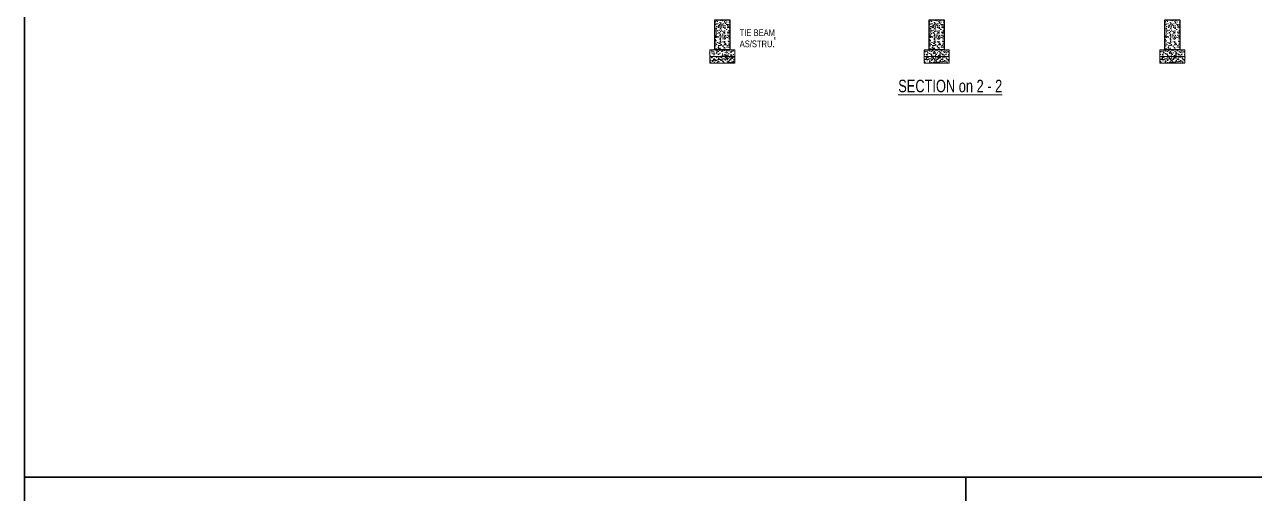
# Model space of a CAD drawing. Header units: inches. Extents: x 3365147 to 3374664, y 1380917 to 1384908.
# Drawn here: x 3372406 to 3373143, y 1382421 to 1382702 of the extents above; entities that cross this region are included whole.
import ezdxf

# ---------------------------------------------------------------- set-up
doc = ezdxf.new("R2010")
doc.units = ezdxf.units.IN
doc.header["$LTSCALE"] = 18
doc.header["$MEASUREMENT"] = 0
doc.linetypes.add('CONTINOUS', pattern=[0])
for name, color, linetype, lineweight in [('CONCRETE-00_BC', 46, 'Continuous', 25), ('CONCRETE-HATCH_BC', 43, 'Continuous', 5), ('PCC-00_BC', 1, 'Continuous', 20), ('PCC-HATCH_BC', 4, 'Continuous', 5), ('RIVER SAND-00_BC', 3, 'Continuous', 18), ('RIVER SAND-HATCH_BC', 254, 'Continuous', 5), ('TEXT-02 _BC', 3, 'CONTINOUS', 18), ('TEXT-02_ARROW_BC', 4, 'Continuous', 13), ('TITLE TEXT-01_BC', 1, 'Continuous', 20), ('WALL-00_BC', 7, 'Continuous', 30)]:
    doc.layers.add(name, color=color, linetype=linetype, lineweight=lineweight)
doc.styles.add('WD Room text', font='swisscl.ttf')

msp = doc.modelspace()

# ---------------------------------------------------------------- hatches: boundary and pattern name
at = {"layer": 'CONCRETE-HATCH_BC', "transparency": 33554687}
h = msp.add_hatch(dxfattribs=at)
h.set_pattern_fill('AR-CONC', color=256, scale=0.5, angle=180, style=0)
h.set_pattern_definition([(230, (3392828.2747, 1392659.0113), (-3.5863009, 0.31376067), [0.375, -4.125]), (175, (3392828.2747, 1392659.0113), (0.69375667, -3.76096067), [0.3, -3.3]), (280.451444, (3392827.976, 1392659.0374), (-2.89254423, -3.44719995), [0.31870096, -3.50571056]), (226.1842, (3392828.2747, 1392658.0113), (-5.33620665, 0.8275964), [0.5625, -6.1875]), (276.635635, (3392827.83, 1392658.08), (-4.6733097, -4.870593), [0.4780517, -5.2585688]), (171.184164, (3392828.2747, 1392658.011), (-4.6733097, -4.870593), [0.45, -4.95]), (201, (3392827.7747, 1392658.2613), (-2.98453526, 2.01309445), [0.375, -4.125]), (146, (3392827.7747, 1392658.2613), (-1.21657666, -3.6257502), [0.3, -3.3]), (251.451445, (3392827.526, 1392658.429), (-4.2011119, -1.61265576), [0.31870095, -3.50571056]), (217.5, (3392828.2747, 1392659.0113), (-0.06079928, -1.66446927), [0, -3.26, 0, -3.35, 0, -3.3125]), (187.5, (3392828.2747, 1392659.0113), (-1.31534769, -1.97205856), [0, -1.91, 0, -3.185, 0, -1.2625]), (147.5, (3392829.3897, 1392659.0113), (-2.66911218, 0.11277436), [0, -1.25, 0, -3.9, 0, -5.175]), (137.5, (3392829.8897, 1392659.0113), (-2.91593085, -0.5005249), [0, -1.625, 0, -2.59, 0, -3.675])])
h.paths.add_polyline_path([(3372819.76499, 1382704.58051), (3372828.76499, 1382704.58051), (3372828.76499, 1382686.58051), (3372819.76499, 1382686.58051)])
h = msp.add_hatch(dxfattribs=at)
h.set_pattern_fill('AR-CONC', color=256, scale=0.5, angle=180, style=0)
h.set_pattern_definition([(230, (3392956.802, 1392659.0113), (-3.5863009, 0.31376067), [0.375, -4.125]), (175, (3392956.802, 1392659.0113), (0.69375667, -3.76096067), [0.3, -3.3]), (280.451444, (3392956.5033, 1392659.0374), (-2.89254423, -3.44719995), [0.31870096, -3.50571056]), (226.1842, (3392956.802, 1392658.0113), (-5.33620665, 0.8275964), [0.5625, -6.1875]), (276.635635, (3392956.3575, 1392658.08), (-4.6733097, -4.870593), [0.4780517, -5.2585688]), (171.184164, (3392956.802, 1392658.011), (-4.6733097, -4.870593), [0.45, -4.95]), (201, (3392956.302, 1392658.2613), (-2.98453526, 2.01309445), [0.375, -4.125]), (146, (3392956.302, 1392658.2613), (-1.21657666, -3.6257502), [0.3, -3.3]), (251.451445, (3392956.0534, 1392658.429), (-4.2011119, -1.61265576), [0.31870095, -3.50571056]), (217.5, (3392956.8021, 1392659.0113), (-0.06079928, -1.66446927), [0, -3.26, 0, -3.35, 0, -3.3125]), (187.5, (3392956.8021, 1392659.0113), (-1.31534769, -1.97205856), [0, -1.91, 0, -3.185, 0, -1.2625]), (147.5, (3392957.9171, 1392659.0113), (-2.66911218, 0.11277436), [0, -1.25, 0, -3.9, 0, -5.175]), (137.5, (3392958.4171, 1392659.0113), (-2.91593085, -0.5005249), [0, -1.625, 0, -2.59, 0, -3.675])])
h.paths.add_polyline_path([(3372948.29242, 1382704.58051), (3372957.29242, 1382704.58051), (3372957.29242, 1382686.58051), (3372948.29242, 1382686.58051)])
h = msp.add_hatch(dxfattribs=at)
h.set_pattern_fill('AR-CONC', color=256, scale=0.5, angle=180, style=0)
h.set_pattern_definition([(230, (3393098.2747, 1392659.0113), (-3.5863009, 0.31376067), [0.375, -4.125]), (175, (3393098.2747, 1392659.0113), (0.69375667, -3.76096067), [0.3, -3.3]), (280.451444, (3393097.976, 1392659.0374), (-2.89254423, -3.44719995), [0.31870096, -3.50571056]), (226.1842, (3393098.2747, 1392658.0113), (-5.33620665, 0.8275964), [0.5625, -6.1875]), (276.635635, (3393097.83, 1392658.08), (-4.6733097, -4.870593), [0.4780517, -5.2585688]), (171.184164, (3393098.2747, 1392658.011), (-4.6733097, -4.870593), [0.45, -4.95]), (201, (3393097.7747, 1392658.2613), (-2.98453526, 2.01309445), [0.375, -4.125]), (146, (3393097.7747, 1392658.2613), (-1.21657666, -3.6257502), [0.3, -3.3]), (251.451445, (3393097.526, 1392658.429), (-4.2011119, -1.61265576), [0.31870095, -3.50571056]), (217.5, (3393098.2747, 1392659.0113), (-0.06079928, -1.66446927), [0, -3.26, 0, -3.35, 0, -3.3125]), (187.5, (3393098.2747, 1392659.0113), (-1.31534769, -1.97205856), [0, -1.91, 0, -3.185, 0, -1.2625]), (147.5, (3393099.3897, 1392659.0113), (-2.66911218, 0.11277436), [0, -1.25, 0, -3.9, 0, -5.175]), (137.5, (3393099.8897, 1392659.0113), (-2.91593085, -0.5005249), [0, -1.625, 0, -2.59, 0, -3.675])])
h.paths.add_polyline_path([(3373089.76499, 1382704.58051), (3373098.76499, 1382704.58051), (3373098.76499, 1382686.58051), (3373089.76499, 1382686.58051)])
at = {"layer": 'PCC-HATCH_BC', "transparency": 33554687}
h = msp.add_hatch(dxfattribs=at)
h.set_pattern_fill('AR-CONC', color=256, scale=0.5)
h.set_pattern_definition([(50, (3348268.7344, 1419137.332), (3.58630091, -0.31376067), [0.375, -4.125]), (355, (3348268.7344, 1419137.332), (-0.69375667, 3.76096067), [0.3, -3.3]), (100.4514445, (3348269.0332, 1419137.306), (2.89254423, 3.44719995), [0.31870096, -3.50571056]), (46.1842, (3348268.7344, 1419138.332), (5.33620665, -0.8275964), [0.5625, -6.1875]), (96.635635, (3348269.179, 1419138.263), (4.6733097, 4.870593), [0.4780517, -5.2585688]), (351.184164, (3348268.7344, 1419138.332), (4.6733097, 4.870593), [0.45, -4.95]), (21, (3348269.2344, 1419138.082), (2.98453526, -2.01309445), [0.375, -4.125]), (326, (3348269.2344, 1419138.082), (1.21657666, 3.62575023), [0.3, -3.3]), (71.451445, (3348269.483, 1419137.9143), (4.20111188, 1.61265576), [0.31870095, -3.50571056]), (37.5, (3348268.7344, 1419137.3321), (0.060799277, 1.66446927), [0, -3.26, 0, -3.35, 0, -3.3125]), (7.5, (3348268.7344, 1419137.3321), (1.31534769, 1.97205856), [0, -1.91, 0, -3.185, 0, -1.2625]), (327.5, (3348267.6194, 1419137.3321), (2.66911218, -0.11277436), [0, -1.25, 0, -3.9, 0, -5.175]), (317.5, (3348267.1194, 1419137.332), (2.91593085, 0.50052491), [0, -1.625, 0, -2.59, 0, -3.675])])
h.paths.add_polyline_path([(3372831.76499, 1382682.58051), (3372816.76499, 1382682.58051), (3372816.76499, 1382686.58051), (3372831.76499, 1382686.58051)])
h = msp.add_hatch(dxfattribs=at)
h.set_pattern_fill('AR-CONC', color=256, scale=0.5)
h.set_pattern_definition([(50, (3348274.2618, 1419137.332), (3.58630091, -0.31376067), [0.375, -4.125]), (355, (3348274.2618, 1419137.332), (-0.69375667, 3.76096067), [0.3, -3.3]), (100.4514445, (3348274.5606, 1419137.306), (2.89254423, 3.44719995), [0.31870096, -3.50571056]), (46.1842, (3348274.262, 1419138.332), (5.33620665, -0.8275964), [0.5625, -6.1875]), (96.635635, (3348274.7065, 1419138.263), (4.6733097, 4.870593), [0.4780517, -5.2585688]), (351.184164, (3348274.262, 1419138.332), (4.6733097, 4.870593), [0.45, -4.95]), (21, (3348274.7618, 1419138.082), (2.98453526, -2.01309445), [0.375, -4.125]), (326, (3348274.7618, 1419138.082), (1.21657666, 3.62575023), [0.3, -3.3]), (71.451445, (3348275.0105, 1419137.9143), (4.20111188, 1.61265576), [0.31870095, -3.50571056]), (37.5, (3348274.2618, 1419137.3321), (0.060799277, 1.66446927), [0, -3.26, 0, -3.35, 0, -3.3125]), (7.5, (3348274.2618, 1419137.3321), (1.31534769, 1.97205856), [0, -1.91, 0, -3.185, 0, -1.2625]), (327.5, (3348273.1468, 1419137.3321), (2.66911218, -0.11277436), [0, -1.25, 0, -3.9, 0, -5.175]), (317.5, (3348272.6468, 1419137.332), (2.91593085, 0.50052491), [0, -1.625, 0, -2.59, 0, -3.675])])
h.paths.add_polyline_path([(3372960.29242, 1382682.58051), (3372945.29242, 1382682.58051), (3372945.29242, 1382686.58051), (3372960.29242, 1382686.58051)])
h = msp.add_hatch(dxfattribs=at)
h.set_pattern_fill('AR-CONC', color=256, scale=0.5)
h.set_pattern_definition([(50, (3348415.7344, 1419137.332), (3.58630091, -0.31376067), [0.375, -4.125]), (355, (3348415.7344, 1419137.332), (-0.69375667, 3.76096067), [0.3, -3.3]), (100.4514445, (3348416.0332, 1419137.306), (2.89254423, 3.44719995), [0.31870096, -3.50571056]), (46.1842, (3348415.7344, 1419138.332), (5.33620665, -0.8275964), [0.5625, -6.1875]), (96.635635, (3348416.179, 1419138.263), (4.6733097, 4.870593), [0.4780517, -5.2585688]), (351.184164, (3348415.7344, 1419138.332), (4.6733097, 4.870593), [0.45, -4.95]), (21, (3348416.2344, 1419138.082), (2.98453526, -2.01309445), [0.375, -4.125]), (326, (3348416.2344, 1419138.082), (1.21657666, 3.62575023), [0.3, -3.3]), (71.451445, (3348416.483, 1419137.9143), (4.20111188, 1.61265576), [0.31870095, -3.50571056]), (37.5, (3348415.7344, 1419137.3321), (0.060799277, 1.66446927), [0, -3.26, 0, -3.35, 0, -3.3125]), (7.5, (3348415.7344, 1419137.3321), (1.31534769, 1.97205856), [0, -1.91, 0, -3.185, 0, -1.2625]), (327.5, (3348414.6194, 1419137.3321), (2.66911218, -0.11277436), [0, -1.25, 0, -3.9, 0, -5.175]), (317.5, (3348414.1194, 1419137.332), (2.91593085, 0.50052491), [0, -1.625, 0, -2.59, 0, -3.675])])
h.paths.add_polyline_path([(3373101.76499, 1382682.58051), (3373086.76499, 1382682.58051), (3373086.76499, 1382686.58051), (3373101.76499, 1382686.58051)])
at = {"layer": 'RIVER SAND-HATCH_BC', "transparency": 33554687}
h = msp.add_hatch(dxfattribs=at)
h.set_pattern_fill('AR-SAND', color=256)
h.set_pattern_definition([(37.5, (3348268.7344, 1419137.3321), (-0.06299336, 1.92682377), [0, -1.52, 0, -1.7, 0, -1.625]), (7.5, (3348268.7344, 1419137.332), (1.7697767, 2.82214607), [0, -0.82, 0, -1.37, 0, -0.525]), (327.5, (3348267.5044, 1419137.3321), (3.11414186, 0.005659054), [0, -0.5, 0, -1.8, 0, -2.35]), (317.5, (3348267.5044, 1419137.332), (3.0061266, 0.87767556), [0, -0.25, 0, -1.18, 0, -1.35])])
h.paths.add_polyline_path([(3372831.76499, 1382682.58051), (3372816.76499, 1382682.58051), (3372816.76499, 1382678.58051), (3372831.76499, 1382678.58051)])
h = msp.add_hatch(dxfattribs=at)
h.set_pattern_fill('AR-SAND', color=256)
h.set_pattern_definition([(37.5, (3348274.2618, 1419137.3321), (-0.06299336, 1.92682377), [0, -1.52, 0, -1.7, 0, -1.625]), (7.5, (3348274.2618, 1419137.332), (1.7697767, 2.82214607), [0, -0.82, 0, -1.37, 0, -0.525]), (327.5, (3348273.0318, 1419137.3321), (3.11414186, 0.005659054), [0, -0.5, 0, -1.8, 0, -2.35]), (317.5, (3348273.0318, 1419137.332), (3.0061266, 0.87767556), [0, -0.25, 0, -1.18, 0, -1.35])])
h.paths.add_polyline_path([(3372960.29242, 1382682.58051), (3372945.29242, 1382682.58051), (3372945.29242, 1382678.58051), (3372960.29242, 1382678.58051)])
h = msp.add_hatch(dxfattribs=at)
h.set_pattern_fill('AR-SAND', color=256)
h.set_pattern_definition([(37.5, (3348415.7344, 1419137.3321), (-0.06299336, 1.92682377), [0, -1.52, 0, -1.7, 0, -1.625]), (7.5, (3348415.7344, 1419137.332), (1.7697767, 2.82214607), [0, -0.82, 0, -1.37, 0, -0.525]), (327.5, (3348414.5044, 1419137.3321), (3.11414186, 0.005659054), [0, -0.5, 0, -1.8, 0, -2.35]), (317.5, (3348414.5044, 1419137.332), (3.0061266, 0.87767556), [0, -0.25, 0, -1.18, 0, -1.35])])
h.paths.add_polyline_path([(3373101.76499, 1382682.58051), (3373086.76499, 1382682.58051), (3373086.76499, 1382678.58051), (3373101.76499, 1382678.58051)])

# ---------------------------------------------------------------- linework, layer by layer
at = {"layer": 'CONCRETE-00_BC', "transparency": 33554687}
for points in [[(3372819.76499, 1382704.58051), (3372828.76499, 1382704.58051), (3372828.76499, 1382686.58051), (3372819.76499, 1382686.58051)], [(3372948.29242, 1382704.58051), (3372957.29242, 1382704.58051), (3372957.29242, 1382686.58051), (3372948.29242, 1382686.58051)], [(3373089.76499, 1382704.58051), (3373098.76499, 1382704.58051), (3373098.76499, 1382686.58051), (3373089.76499, 1382686.58051)]]:
    msp.add_lwpolyline(points, close=True, dxfattribs=at)
at = {"layer": 'PCC-00_BC', "transparency": 33554687}
for points in [[(3372831.76499, 1382682.58051), (3372816.76499, 1382682.58051), (3372816.76499, 1382686.58051), (3372831.76499, 1382686.58051)], [(3372960.29242, 1382682.58051), (3372945.29242, 1382682.58051), (3372945.29242, 1382686.58051), (3372960.29242, 1382686.58051)], [(3373101.76499, 1382682.58051), (3373086.76499, 1382682.58051), (3373086.76499, 1382686.58051), (3373101.76499, 1382686.58051)]]:
    msp.add_lwpolyline(points, close=True, dxfattribs=at)
at = {"layer": 'RIVER SAND-00_BC', "transparency": 33554687}
for points in [[(3372831.76499, 1382682.58051), (3372816.76499, 1382682.58051), (3372816.76499, 1382678.58051), (3372831.76499, 1382678.58051)], [(3372960.29242, 1382682.58051), (3372945.29242, 1382682.58051), (3372945.29242, 1382678.58051), (3372960.29242, 1382678.58051)], [(3373101.76499, 1382682.58051), (3373086.76499, 1382682.58051), (3373086.76499, 1382678.58051), (3373101.76499, 1382678.58051)]]:
    msp.add_lwpolyline(points, close=True, dxfattribs=at)
at = {"layer": 'TEXT-02_ARROW_BC', "transparency": 33554687}
msp.add_line((3372855.71729, 1382692.91144), (3372855.71729, 1382694.11144), dxfattribs=at)
msp.add_lwpolyline([(3372828.76498, 1382693.51144, 0, 1.2, 0), (3372832.96498, 1382693.51144, 0, 0, 0), (3372855.71729, 1382693.51144, 0, 0, 0)], format="xyseb", dxfattribs=at)
at = {"layer": 'WALL-00_BC'}
msp.add_line((3372970.44906, 1382430.68245), (3372970.4494, 1381673.86174), dxfattribs=at)
for points in [[(3373535.04425, 1382430.68245), (3372405.85386, 1382430.68245), (3372405.85383, 1383187.50331), (3373535.04423, 1383187.50331)], [(3373535.04435, 1380917.04081), (3372405.85396, 1380917.04073), (3372405.85386, 1382430.68243), (3373535.04425, 1382430.6825)]]:
    msp.add_lwpolyline(points, close=True, dxfattribs=at)

# ---------------------------------------------------------------- texts
at = {"layer": 'TEXT-02 _BC', "transparency": 33554687, "insert": (3372834.74206, 1382693.51144), "char_height": 4, "attachment_point": 4, "style": 'WD Room text'}
msp.add_mtext('\\A1;TIE BEAM\\PAS/STRU. ', dxfattribs=at)
at = {"layer": 'TITLE TEXT-01_BC', "transparency": 33554687, "insert": (3372961.00125, 1382668.70783), "char_height": 7.5, "attachment_point": 2, "style": 'WD Room text'}
msp.add_mtext('{\\LSECTION on 2 - 2  }', dxfattribs=at)

doc.saveas('drawing.dxf')
